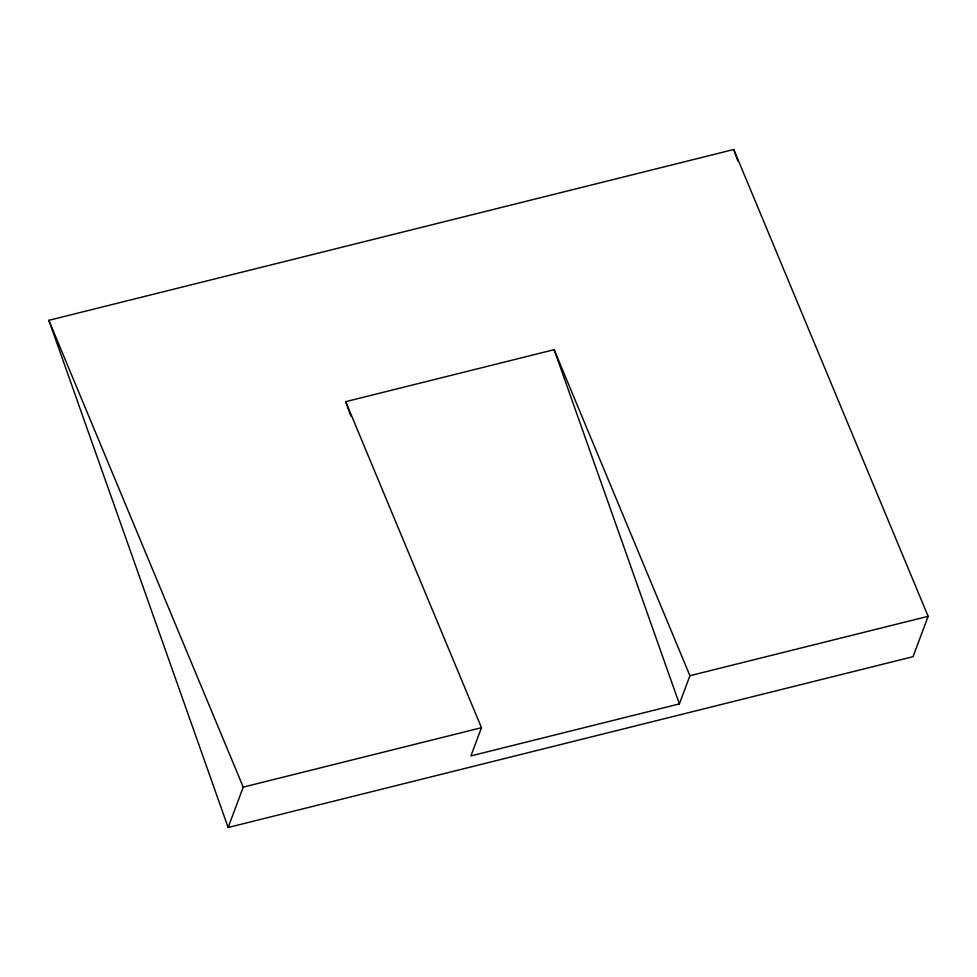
<?xml version="1.0" encoding="UTF-8"?>
<svg xmlns="http://www.w3.org/2000/svg" width="977" height="977" viewBox="0 0 977 977"><rect width="100%" height="100%" fill="white"/><g stroke="black" fill="none" stroke-linecap="round" stroke-linejoin="round"><path stroke-width="1.47" d="M228.142 827.495L243.236 787.12L48.85 320.322L733.764 149.505L928.15 616.316L913.055 656.678L228.142 827.495L48.85 320.322M345.699 401.669L481.466 727.706L470.926 755.905L679.381 703.916L689.921 675.718L554.142 349.681L345.699 401.669L350.767 416.007M243.236 787.12L481.466 727.706M689.921 675.718L928.15 616.316M733.764 149.505L737.818 160.997M554.142 349.681L679.381 703.916"/></g></svg>
